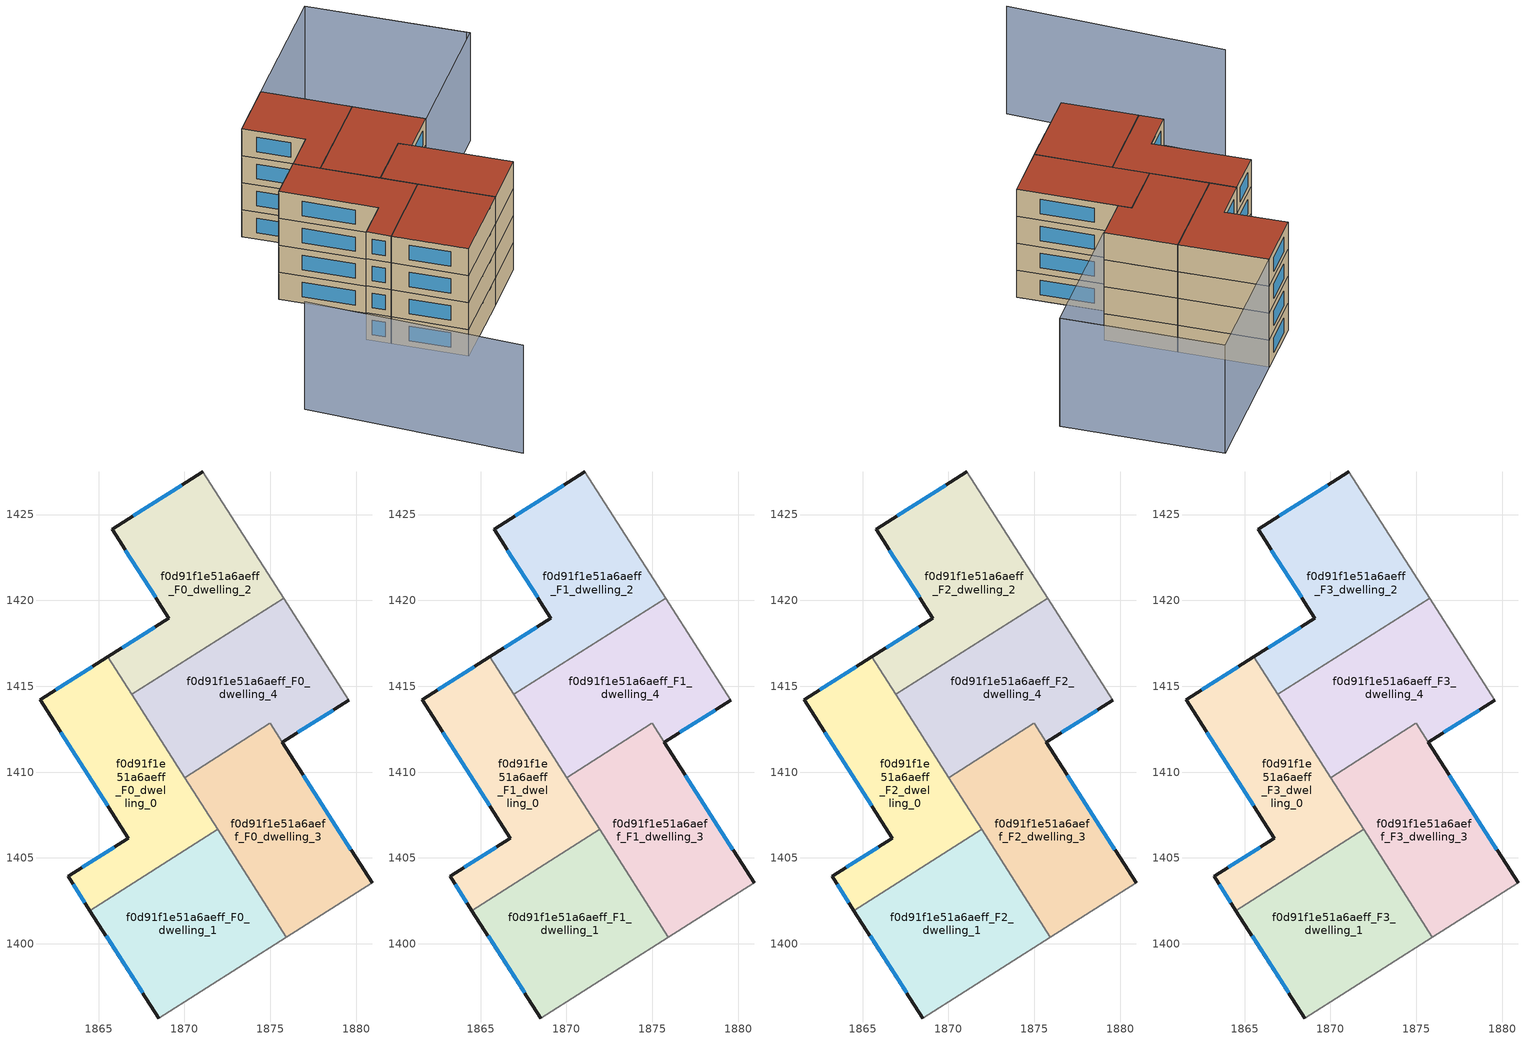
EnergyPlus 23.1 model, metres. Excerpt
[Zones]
f0d91f1e51a6aeff_F0_dwelling_0
 floor ground (EU_floor_Construction): 1865.54,1416.72 1871.94,1406.67 1864.5,1401.93 1863.22,1403.93 1866.73,1406.15 1861.59,1414.21 z0
 wall outside (EU_wall_Construction): 1865.54,1416.72 1861.59,1414.21 1866.73,1406.15 1863.22,1403.93 1864.5,1401.93 z0:3
 wall to f0d91f1e51a6aeff_F0_dwelling_1 (EU_wall_Construction): 1864.5,1401.93 1871.94,1406.67 z0:3
 wall to f0d91f1e51a6aeff_F0_dwelling_4 (EU_wall_Construction): 1870.02,1409.68 1866.94,1414.53 z0:3
 wall to f0d91f1e51a6aeff_F0_dwelling_2 (EU_wall_Construction): 1866.94,1414.53 1865.54,1416.72 z0:3
 wall to f0d91f1e51a6aeff_F0_dwelling_3 (EU_wall_Construction): 1871.94,1406.67 1870.02,1409.68 z0:3
 window (EU_Window_Construction): 1863.52,1403.46 1864.2,1402.4 / 1865.91,1405.63 1864.05,1404.45 / 1862.79,1412.32 1865.53,1408.04 / 1864.61,1416.13 1862.51,1414.8 z0.7:2.3
f0d91f1e51a6aeff_F0_dwelling_1
 floor ground (EU_floor_Construction): 1871.94,1406.67 1875.93,1400.38 1868.5,1395.67 1864.5,1401.93 z0
 wall outside (EU_wall_Construction): 1864.5,1401.93 1868.5,1395.67 z0:3
 wall adiabatic (EU_wall_Construction): 1868.5,1395.67 1875.93,1400.38 z0:3
 wall to f0d91f1e51a6aeff_F0_dwelling_3 (EU_wall_Construction): 1875.93,1400.38 1871.94,1406.67 z0:3
 window (EU_Window_Construction): 1865.44,1400.46 1867.56,1397.14 z0.7:2.3
f0d91f1e51a6aeff_F0_dwelling_2
 floor ground (EU_floor_Construction): 1871.07,1427.49 1875.77,1420.14 1866.94,1414.53 1865.54,1416.72 1869.09,1418.97 1865.79,1424.13 z0
 wall outside (EU_wall_Construction): 1871.07,1427.49 1865.79,1424.13 1869.09,1418.97 1865.54,1416.72 z0:3
 wall adiabatic (EU_wall_Construction): 1875.77,1420.14 1871.07,1427.49 z0:3
 wall to f0d91f1e51a6aeff_F0_dwelling_4 (EU_wall_Construction): 1866.94,1414.53 1875.77,1420.14 z0:3
 window (EU_Window_Construction): 1866.56,1422.92 1868.31,1420.18 / 1869.83,1426.7 1867.03,1424.92 / 1868.26,1418.44 1866.38,1417.25 z0.7:2.3
f0d91f1e51a6aeff_F0_dwelling_3
 floor ground (EU_floor_Construction): 1874.98,1412.84 1880.92,1403.55 1875.93,1400.38 1870.02,1409.68 z0
 wall outside (EU_wall_Construction): 1880.92,1403.55 1875.69,1411.73 z0:3
 wall adiabatic (EU_wall_Construction): 1875.93,1400.38 1880.92,1403.55 z0:3
 wall to f0d91f1e51a6aeff_F0_dwelling_4 (EU_wall_Construction): 1875.69,1411.73 1874.98,1412.84 1870.02,1409.68 z0:3
 window (EU_Window_Construction): 1879.69,1405.47 1876.92,1409.81 z0.7:2.3
f0d91f1e51a6aeff_F0_dwelling_4
 floor ground (EU_floor_Construction): 1875.77,1420.14 1879.57,1414.2 1875.69,1411.73 1874.98,1412.84 1870.02,1409.68 1866.94,1414.53 z0
 wall outside (EU_wall_Construction): 1875.69,1411.73 1879.57,1414.2 z0:3
 wall adiabatic (EU_wall_Construction): 1879.57,1414.2 1875.77,1420.14 z0:3
 window (EU_Window_Construction): 1876.6,1412.31 1878.66,1413.62 z0.7:2.3
f0d91f1e51a6aeff_F1_dwelling_0
 floor to f0d91f1e51a6aeff_F0_dwelling_0 (EU_floor_Construction): 1865.54,1416.72 1871.94,1406.67 1864.5,1401.93 1863.22,1403.93 1866.73,1406.15 1861.59,1414.21 z3
 wall outside (EU_wall_Construction): 1865.54,1416.72 1861.59,1414.21 1866.73,1406.15 1863.22,1403.93 1864.5,1401.93 z3:6
 wall to f0d91f1e51a6aeff_F1_dwelling_1 (EU_wall_Construction): 1864.5,1401.93 1871.94,1406.67 z3:6
 wall to f0d91f1e51a6aeff_F1_dwelling_4 (EU_wall_Construction): 1870.02,1409.68 1866.94,1414.53 z3:6
 wall to f0d91f1e51a6aeff_F1_dwelling_2 (EU_wall_Construction): 1866.94,1414.53 1865.54,1416.72 z3:6
 wall to f0d91f1e51a6aeff_F1_dwelling_3 (EU_wall_Construction): 1871.94,1406.67 1870.02,1409.68 z3:6
 window (EU_Window_Construction): 1863.52,1403.46 1864.2,1402.4 / 1865.91,1405.63 1864.05,1404.45 / 1862.79,1412.32 1865.53,1408.04 / 1864.61,1416.13 1862.51,1414.8 z3.7:5.3
f0d91f1e51a6aeff_F1_dwelling_1
 floor to f0d91f1e51a6aeff_F0_dwelling_1 (EU_floor_Construction): 1871.94,1406.67 1875.93,1400.38 1868.5,1395.67 1864.5,1401.93 z3
 wall outside (EU_wall_Construction): 1864.5,1401.93 1868.5,1395.67 z3:6
 wall adiabatic (EU_wall_Construction): 1868.5,1395.67 1875.93,1400.38 z3:6
 wall to f0d91f1e51a6aeff_F1_dwelling_3 (EU_wall_Construction): 1875.93,1400.38 1871.94,1406.67 z3:6
 window (EU_Window_Construction): 1865.44,1400.46 1867.56,1397.14 z3.7:5.3
f0d91f1e51a6aeff_F1_dwelling_2
 floor to f0d91f1e51a6aeff_F0_dwelling_2 (EU_floor_Construction): 1871.07,1427.49 1875.77,1420.14 1866.94,1414.53 1865.54,1416.72 1869.09,1418.97 1865.79,1424.13 z3
 wall outside (EU_wall_Construction): 1871.07,1427.49 1865.79,1424.13 1869.09,1418.97 1865.54,1416.72 z3:6
 wall adiabatic (EU_wall_Construction): 1875.77,1420.14 1871.07,1427.49 z3:6
 wall to f0d91f1e51a6aeff_F1_dwelling_4 (EU_wall_Construction): 1866.94,1414.53 1875.77,1420.14 z3:6
 window (EU_Window_Construction): 1866.56,1422.92 1868.31,1420.18 / 1869.83,1426.7 1867.03,1424.92 / 1868.26,1418.44 1866.38,1417.25 z3.7:5.3
f0d91f1e51a6aeff_F1_dwelling_3
 floor to f0d91f1e51a6aeff_F0_dwelling_3 (EU_floor_Construction): 1874.98,1412.84 1880.92,1403.55 1875.93,1400.38 1870.02,1409.68 z3
 wall outside (EU_wall_Construction): 1880.92,1403.55 1875.69,1411.73 z3:6
 wall adiabatic (EU_wall_Construction): 1875.93,1400.38 1880.92,1403.55 z3:6
 wall to f0d91f1e51a6aeff_F1_dwelling_4 (EU_wall_Construction): 1875.69,1411.73 1874.98,1412.84 1870.02,1409.68 z3:6
 window (EU_Window_Construction): 1879.69,1405.47 1876.92,1409.81 z3.7:5.3
f0d91f1e51a6aeff_F1_dwelling_4
 floor to f0d91f1e51a6aeff_F0_dwelling_4 (EU_floor_Construction): 1875.77,1420.14 1879.57,1414.2 1875.69,1411.73 1874.98,1412.84 1870.02,1409.68 1866.94,1414.53 z3
 wall outside (EU_wall_Construction): 1875.69,1411.73 1879.57,1414.2 z3:6
 wall adiabatic (EU_wall_Construction): 1879.57,1414.2 1875.77,1420.14 z3:6
 window (EU_Window_Construction): 1876.6,1412.31 1878.66,1413.62 z3.7:5.3
f0d91f1e51a6aeff_F2_dwelling_0
 floor to f0d91f1e51a6aeff_F1_dwelling_0 (EU_floor_Construction): 1865.54,1416.72 1871.94,1406.67 1864.5,1401.93 1863.22,1403.93 1866.73,1406.15 1861.59,1414.21 z6
 wall outside (EU_wall_Construction): 1865.54,1416.72 1861.59,1414.21 1866.73,1406.15 1863.22,1403.93 1864.5,1401.93 z6:9
 wall to f0d91f1e51a6aeff_F2_dwelling_1 (EU_wall_Construction): 1864.5,1401.93 1871.94,1406.67 z6:9
 wall to f0d91f1e51a6aeff_F2_dwelling_4 (EU_wall_Construction): 1870.02,1409.68 1866.94,1414.53 z6:9
 wall to f0d91f1e51a6aeff_F2_dwelling_2 (EU_wall_Construction): 1866.94,1414.53 1865.54,1416.72 z6:9
 wall to f0d91f1e51a6aeff_F2_dwelling_3 (EU_wall_Construction): 1871.94,1406.67 1870.02,1409.68 z6:9
 window (EU_Window_Construction): 1863.52,1403.46 1864.2,1402.4 / 1865.91,1405.63 1864.05,1404.45 / 1862.79,1412.32 1865.53,1408.04 / 1864.61,1416.13 1862.51,1414.8 z6.7:8.3
f0d91f1e51a6aeff_F2_dwelling_1
 floor to f0d91f1e51a6aeff_F1_dwelling_1 (EU_floor_Construction): 1871.94,1406.67 1875.93,1400.38 1868.5,1395.67 1864.5,1401.93 z6
 wall outside (EU_wall_Construction): 1864.5,1401.93 1868.5,1395.67 z6:9
 wall adiabatic (EU_wall_Construction): 1868.5,1395.67 1875.93,1400.38 z6:9
 wall to f0d91f1e51a6aeff_F2_dwelling_3 (EU_wall_Construction): 1875.93,1400.38 1871.94,1406.67 z6:9
 window (EU_Window_Construction): 1865.44,1400.46 1867.56,1397.14 z6.7:8.3
f0d91f1e51a6aeff_F2_dwelling_2
 floor to f0d91f1e51a6aeff_F1_dwelling_2 (EU_floor_Construction): 1871.07,1427.49 1875.77,1420.14 1866.94,1414.53 1865.54,1416.72 1869.09,1418.97 1865.79,1424.13 z6
 wall outside (EU_wall_Construction): 1871.07,1427.49 1865.79,1424.13 1869.09,1418.97 1865.54,1416.72 z6:9
 wall adiabatic (EU_wall_Construction): 1875.77,1420.14 1871.07,1427.49 z6:9
 wall to f0d91f1e51a6aeff_F2_dwelling_4 (EU_wall_Construction): 1866.94,1414.53 1875.77,1420.14 z6:9
 window (EU_Window_Construction): 1866.56,1422.92 1868.31,1420.18 / 1869.83,1426.7 1867.03,1424.92 / 1868.26,1418.44 1866.38,1417.25 z6.7:8.3
f0d91f1e51a6aeff_F2_dwelling_3
 floor to f0d91f1e51a6aeff_F1_dwelling_3 (EU_floor_Construction): 1874.98,1412.84 1880.92,1403.55 1875.93,1400.38 1870.02,1409.68 z6
 wall outside (EU_wall_Construction): 1880.92,1403.55 1875.69,1411.73 z6:9
 wall adiabatic (EU_wall_Construction): 1875.93,1400.38 1880.92,1403.55 z6:9
 wall to f0d91f1e51a6aeff_F2_dwelling_4 (EU_wall_Construction): 1875.69,1411.73 1874.98,1412.84 1870.02,1409.68 z6:9
 window (EU_Window_Construction): 1879.69,1405.47 1876.92,1409.81 z6.7:8.3
f0d91f1e51a6aeff_F2_dwelling_4
 floor to f0d91f1e51a6aeff_F1_dwelling_4 (EU_floor_Construction): 1875.77,1420.14 1879.57,1414.2 1875.69,1411.73 1874.98,1412.84 1870.02,1409.68 1866.94,1414.53 z6
 wall outside (EU_wall_Construction): 1875.69,1411.73 1879.57,1414.2 z6:9
 wall adiabatic (EU_wall_Construction): 1879.57,1414.2 1875.77,1420.14 z6:9
 window (EU_Window_Construction): 1876.6,1412.31 1878.66,1413.62 z6.7:8.3
f0d91f1e51a6aeff_F3_dwelling_0
 floor to f0d91f1e51a6aeff_F2_dwelling_0 (EU_floor_Construction): 1865.54,1416.72 1871.94,1406.67 1864.5,1401.93 1863.22,1403.93 1866.73,1406.15 1861.59,1414.21 z9
 wall outside (EU_wall_Construction): 1865.54,1416.72 1861.59,1414.21 1866.73,1406.15 1863.22,1403.93 1864.5,1401.93 z9:12
 wall to f0d91f1e51a6aeff_F3_dwelling_1 (EU_wall_Construction): 1864.5,1401.93 1871.94,1406.67 z9:12
 wall to f0d91f1e51a6aeff_F3_dwelling_4 (EU_wall_Construction): 1870.02,1409.68 1866.94,1414.53 z9:12
 wall to f0d91f1e51a6aeff_F3_dwelling_2 (EU_wall_Construction): 1866.94,1414.53 1865.54,1416.72 z9:12
 wall to f0d91f1e51a6aeff_F3_dwelling_3 (EU_wall_Construction): 1871.94,1406.67 1870.02,1409.68 z9:12
 window (EU_Window_Construction): 1863.52,1403.46 1864.2,1402.4 / 1865.91,1405.63 1864.05,1404.45 / 1862.79,1412.32 1865.53,1408.04 / 1864.61,1416.13 1862.51,1414.8 z9.7:11.3
 roof outside (EU_roof_Construction): 1871.94,1406.67 1865.54,1416.72 1861.59,1414.21 1866.73,1406.15 1863.22,1403.93 1864.5,1401.93 z12
f0d91f1e51a6aeff_F3_dwelling_1
 floor to f0d91f1e51a6aeff_F2_dwelling_1 (EU_floor_Construction): 1871.94,1406.67 1875.93,1400.38 1868.5,1395.67 1864.5,1401.93 z9
 wall outside (EU_wall_Construction): 1864.5,1401.93 1868.5,1395.67 z9:12
 wall adiabatic (EU_wall_Construction): 1868.5,1395.67 1875.93,1400.38 z9:12
 wall to f0d91f1e51a6aeff_F3_dwelling_3 (EU_wall_Construction): 1875.93,1400.38 1871.94,1406.67 z9:12
 window (EU_Window_Construction): 1865.44,1400.46 1867.56,1397.14 z9.7:11.3
 roof outside (EU_roof_Construction): 1875.93,1400.38 1871.94,1406.67 1864.5,1401.93 1868.5,1395.67 z12
f0d91f1e51a6aeff_F3_dwelling_2
 floor to f0d91f1e51a6aeff_F2_dwelling_2 (EU_floor_Construction): 1871.07,1427.49 1875.77,1420.14 1866.94,1414.53 1865.54,1416.72 1869.09,1418.97 1865.79,1424.13 z9
 wall outside (EU_wall_Construction): 1871.07,1427.49 1865.79,1424.13 1869.09,1418.97 1865.54,1416.72 z9:12
 wall adiabatic (EU_wall_Construction): 1875.77,1420.14 1871.07,1427.49 z9:12
 wall to f0d91f1e51a6aeff_F3_dwelling_4 (EU_wall_Construction): 1866.94,1414.53 1875.77,1420.14 z9:12
 window (EU_Window_Construction): 1866.56,1422.92 1868.31,1420.18 / 1869.83,1426.7 1867.03,1424.92 / 1868.26,1418.44 1866.38,1417.25 z9.7:11.3
 roof outside (EU_roof_Construction): 1875.77,1420.14 1871.07,1427.49 1865.79,1424.13 1869.09,1418.97 1865.54,1416.72 1866.94,1414.53 z12
f0d91f1e51a6aeff_F3_dwelling_3
 floor to f0d91f1e51a6aeff_F2_dwelling_3 (EU_floor_Construction): 1874.98,1412.84 1880.92,1403.55 1875.93,1400.38 1870.02,1409.68 z9
 wall outside (EU_wall_Construction): 1880.92,1403.55 1875.69,1411.73 z9:12
 wall adiabatic (EU_wall_Construction): 1875.93,1400.38 1880.92,1403.55 z9:12
 wall to f0d91f1e51a6aeff_F3_dwelling_4 (EU_wall_Construction): 1875.69,1411.73 1874.98,1412.84 1870.02,1409.68 z9:12
 window (EU_Window_Construction): 1879.69,1405.47 1876.92,1409.81 z9.7:11.3
 roof outside (EU_roof_Construction): 1880.92,1403.55 1874.98,1412.84 1870.02,1409.68 1875.93,1400.38 z12
f0d91f1e51a6aeff_F3_dwelling_4
 floor to f0d91f1e51a6aeff_F2_dwelling_4 (EU_floor_Construction): 1875.77,1420.14 1879.57,1414.2 1875.69,1411.73 1874.98,1412.84 1870.02,1409.68 1866.94,1414.53 z9
 wall outside (EU_wall_Construction): 1875.69,1411.73 1879.57,1414.2 z9:12
 wall adiabatic (EU_wall_Construction): 1879.57,1414.2 1875.77,1420.14 z9:12
 window (EU_Window_Construction): 1876.6,1412.31 1878.66,1413.62 z9.7:11.3
 roof outside (EU_roof_Construction): 1875.69,1411.73 1879.57,1414.2 1875.77,1420.14 1866.94,1414.53 1870.02,1409.68 1874.98,1412.84 z12
shading: 1851.48,1399.15 1861.84,1380.55 / 1891.62,1422.29 1883.35,1435.3 / 1879.59,1414.16 1871.07,1427.49 / 1871.07,1427.49 1883.34,1435.33 / 1883.34,1435.33 1891.85,1422 / 1891.85,1422 1879.59,1414.16 z0:12
[Building]
EU S2 Campaign: North Axis=0; Terrain=City; Solar Distribution=FullExterior
[Site:Location]
Budapest.Ferenc.Liszt.Intl.AP: Latitude=47.437; Longitude=19.256; Time Zone=1; Elevation=185
[SizingPeriod:WeatherFileDays]
AnnualSizingPeriod: Begin Month=1; Begin Day of Month=1; End Month=12; End Day of Month=31; Day of Week for Start Day=Monday; Use Weather File Daylight Saving Period=No; Use Weather File Rain and Snow Indicators=No
[MATERIAL]
EU_InternalMass_Material: Roughness=MediumRough; Thickness=0.1; Conductivity=1; Density=1800; Specific Heat=900; Thermal Absorptance=0.9; Solar Absorptance=0.7; Visible Absorptance=0.7
[MATERIAL:NOMASS] Roughness=MediumRough; Thermal Absorptance=0.9; Solar Absorptance=0.7; Visible Absorptance=0.7
Name | Thermal Resistance
EU_wall_NoMass | 0.832559
EU_roof_NoMass | 1.39638
EU_floor_NoMass | 0.872794
[WINDOWMATERIAL:SIMPLEGLAZINGSYSTEM]
EU_Window_SimpleGlazing: UFactor=2.79869; Solar Heat Gain Coefficient=0.75; Visible Transmittance=0.75
[CONSTRUCTION]
EU_wall_Construction: EU_wall_NoMass
EU_roof_Construction: EU_roof_NoMass
EU_floor_Construction: EU_floor_NoMass
EU_Window_Construction: EU_Window_SimpleGlazing
EU_InternalMass_Construction: EU_InternalMass_Material
[ZONE] Type=1; Multiplier=1; Ceiling Height=autocalculate; Floor Area=autocalculate; Part of Total Floor Area=Yes
Name | Volume
f0d91f1e51a6aeff_F0_dwelling_0; f0d91f1e51a6aeff_F1_dwelling_0; f0d91f1e51a6aeff_F2_dwelling_0; f0d91f1e51a6aeff_F3_dwelling_0 | 196.645
f0d91f1e51a6aeff_F0_dwelling_1; f0d91f1e51a6aeff_F1_dwelling_1; f0d91f1e51a6aeff_F2_dwelling_1; f0d91f1e51a6aeff_F3_dwelling_1 | 196.647
f0d91f1e51a6aeff_F0_dwelling_2; f0d91f1e51a6aeff_F1_dwelling_2; f0d91f1e51a6aeff_F2_dwelling_2; f0d91f1e51a6aeff_F3_dwelling_2 | 196.642
f0d91f1e51a6aeff_F0_dwelling_3; f0d91f1e51a6aeff_F1_dwelling_3; f0d91f1e51a6aeff_F2_dwelling_3; f0d91f1e51a6aeff_F3_dwelling_3 | 194.907
f0d91f1e51a6aeff_F0_dwelling_4; f0d91f1e51a6aeff_F1_dwelling_4; f0d91f1e51a6aeff_F2_dwelling_4; f0d91f1e51a6aeff_F3_dwelling_4 | 198.293
[INTERNALMASS] Construction=EU_InternalMass_Construction
Name | Zone or ZoneList | Surface Area
f0d91f1e51a6aeff_F0_dwelling_0_EU_InternalMass | f0d91f1e51a6aeff_F0_dwelling_0 | 65.5477
f0d91f1e51a6aeff_F0_dwelling_1_EU_InternalMass | f0d91f1e51a6aeff_F0_dwelling_1 | 65.5484
f0d91f1e51a6aeff_F0_dwelling_2_EU_InternalMass | f0d91f1e51a6aeff_F0_dwelling_2 | 65.5478
f0d91f1e51a6aeff_F0_dwelling_3_EU_InternalMass | f0d91f1e51a6aeff_F0_dwelling_3 | 64.9991
f0d91f1e51a6aeff_F0_dwelling_4_EU_InternalMass | f0d91f1e51a6aeff_F0_dwelling_4 | 66.0969
f0d91f1e51a6aeff_F1_dwelling_0_EU_InternalMass | f0d91f1e51a6aeff_F1_dwelling_0 | 65.5477
f0d91f1e51a6aeff_F1_dwelling_1_EU_InternalMass | f0d91f1e51a6aeff_F1_dwelling_1 | 65.5484
f0d91f1e51a6aeff_F1_dwelling_2_EU_InternalMass | f0d91f1e51a6aeff_F1_dwelling_2 | 65.5478
f0d91f1e51a6aeff_F1_dwelling_3_EU_InternalMass | f0d91f1e51a6aeff_F1_dwelling_3 | 64.9991
f0d91f1e51a6aeff_F1_dwelling_4_EU_InternalMass | f0d91f1e51a6aeff_F1_dwelling_4 | 66.0969
f0d91f1e51a6aeff_F2_dwelling_0_EU_InternalMass | f0d91f1e51a6aeff_F2_dwelling_0 | 65.5477
f0d91f1e51a6aeff_F2_dwelling_1_EU_InternalMass | f0d91f1e51a6aeff_F2_dwelling_1 | 65.5484
f0d91f1e51a6aeff_F2_dwelling_2_EU_InternalMass | f0d91f1e51a6aeff_F2_dwelling_2 | 65.5478
f0d91f1e51a6aeff_F2_dwelling_3_EU_InternalMass | f0d91f1e51a6aeff_F2_dwelling_3 | 64.9991
f0d91f1e51a6aeff_F2_dwelling_4_EU_InternalMass | f0d91f1e51a6aeff_F2_dwelling_4 | 66.0969
f0d91f1e51a6aeff_F3_dwelling_0_EU_InternalMass | f0d91f1e51a6aeff_F3_dwelling_0 | 65.5477
f0d91f1e51a6aeff_F3_dwelling_1_EU_InternalMass | f0d91f1e51a6aeff_F3_dwelling_1 | 65.5484
f0d91f1e51a6aeff_F3_dwelling_2_EU_InternalMass | f0d91f1e51a6aeff_F3_dwelling_2 | 65.5478
f0d91f1e51a6aeff_F3_dwelling_3_EU_InternalMass | f0d91f1e51a6aeff_F3_dwelling_3 | 64.9991
f0d91f1e51a6aeff_F3_dwelling_4_EU_InternalMass | f0d91f1e51a6aeff_F3_dwelling_4 | 66.0969
[OTHEREQUIPMENT] Fuel Type=Electricity; Design Level Calculation Method=Watts/Area; Power per Zone Floor Area=1; Fraction Latent=0; Fraction Radiant=0; Fraction Lost=0; Carbon Dioxide Generation Rate=0; EndUse Subcategory=EU_Step8_InternalGains
Name | Zone or ZoneList or Space or SpaceList | Schedule
EU_Step8_InternalGain_f0d91f1e51a6aeff_F0_dwelling_0_f000 | f0d91f1e51a6aeff_F0_dwelling_0 | EU_Step8_GainSchedule_f0d91f1e51a6aeff_F0_dwelling_0_f000
EU_Step8_InternalGain_f0d91f1e51a6aeff_F0_dwelling_1_f000 | f0d91f1e51a6aeff_F0_dwelling_1 | EU_Step8_GainSchedule_f0d91f1e51a6aeff_F0_dwelling_1_f000
EU_Step8_InternalGain_f0d91f1e51a6aeff_F0_dwelling_2_f000 | f0d91f1e51a6aeff_F0_dwelling_2 | EU_Step8_GainSchedule_f0d91f1e51a6aeff_F0_dwelling_2_f000
EU_Step8_InternalGain_f0d91f1e51a6aeff_F0_dwelling_3_f000 | f0d91f1e51a6aeff_F0_dwelling_3 | EU_Step8_GainSchedule_f0d91f1e51a6aeff_F0_dwelling_3_f000
EU_Step8_InternalGain_f0d91f1e51a6aeff_F0_dwelling_4_f000 | f0d91f1e51a6aeff_F0_dwelling_4 | EU_Step8_GainSchedule_f0d91f1e51a6aeff_F0_dwelling_4_f000
EU_Step8_InternalGain_f0d91f1e51a6aeff_F1_dwelling_0_f000 | f0d91f1e51a6aeff_F1_dwelling_0 | EU_Step8_GainSchedule_f0d91f1e51a6aeff_F1_dwelling_0_f000
EU_Step8_InternalGain_f0d91f1e51a6aeff_F1_dwelling_1_f000 | f0d91f1e51a6aeff_F1_dwelling_1 | EU_Step8_GainSchedule_f0d91f1e51a6aeff_F1_dwelling_1_f000
EU_Step8_InternalGain_f0d91f1e51a6aeff_F1_dwelling_2_f000 | f0d91f1e51a6aeff_F1_dwelling_2 | EU_Step8_GainSchedule_f0d91f1e51a6aeff_F1_dwelling_2_f000
EU_Step8_InternalGain_f0d91f1e51a6aeff_F1_dwelling_3_f000 | f0d91f1e51a6aeff_F1_dwelling_3 | EU_Step8_GainSchedule_f0d91f1e51a6aeff_F1_dwelling_3_f000
EU_Step8_InternalGain_f0d91f1e51a6aeff_F1_dwelling_4_f000 | f0d91f1e51a6aeff_F1_dwelling_4 | EU_Step8_GainSchedule_f0d91f1e51a6aeff_F1_dwelling_4_f000
EU_Step8_InternalGain_f0d91f1e51a6aeff_F2_dwelling_0_f000 | f0d91f1e51a6aeff_F2_dwelling_0 | EU_Step8_GainSchedule_f0d91f1e51a6aeff_F2_dwelling_0_f000
EU_Step8_InternalGain_f0d91f1e51a6aeff_F2_dwelling_1_f000 | f0d91f1e51a6aeff_F2_dwelling_1 | EU_Step8_GainSchedule_f0d91f1e51a6aeff_F2_dwelling_1_f000
EU_Step8_InternalGain_f0d91f1e51a6aeff_F2_dwelling_2_f000 | f0d91f1e51a6aeff_F2_dwelling_2 | EU_Step8_GainSchedule_f0d91f1e51a6aeff_F2_dwelling_2_f000
EU_Step8_InternalGain_f0d91f1e51a6aeff_F2_dwelling_3_f000 | f0d91f1e51a6aeff_F2_dwelling_3 | EU_Step8_GainSchedule_f0d91f1e51a6aeff_F2_dwelling_3_f000
EU_Step8_InternalGain_f0d91f1e51a6aeff_F2_dwelling_4_f000 | f0d91f1e51a6aeff_F2_dwelling_4 | EU_Step8_GainSchedule_f0d91f1e51a6aeff_F2_dwelling_4_f000
EU_Step8_InternalGain_f0d91f1e51a6aeff_F3_dwelling_0_f000 | f0d91f1e51a6aeff_F3_dwelling_0 | EU_Step8_GainSchedule_f0d91f1e51a6aeff_F3_dwelling_0_f000
EU_Step8_InternalGain_f0d91f1e51a6aeff_F3_dwelling_1_f000 | f0d91f1e51a6aeff_F3_dwelling_1 | EU_Step8_GainSchedule_f0d91f1e51a6aeff_F3_dwelling_1_f000
EU_Step8_InternalGain_f0d91f1e51a6aeff_F3_dwelling_2_f000 | f0d91f1e51a6aeff_F3_dwelling_2 | EU_Step8_GainSchedule_f0d91f1e51a6aeff_F3_dwelling_2_f000
EU_Step8_InternalGain_f0d91f1e51a6aeff_F3_dwelling_3_f000 | f0d91f1e51a6aeff_F3_dwelling_3 | EU_Step8_GainSchedule_f0d91f1e51a6aeff_F3_dwelling_3_f000
EU_Step8_InternalGain_f0d91f1e51a6aeff_F3_dwelling_4_f000 | f0d91f1e51a6aeff_F3_dwelling_4 | EU_Step8_GainSchedule_f0d91f1e51a6aeff_F3_dwelling_4_f000
[ZONEVENTILATION:DESIGNFLOWRATE] Schedule=EU_AlwaysOn; Design Flow Rate Calculation Method=AirChanges/Hour; Air Changes per Hour=0.475469; Ventilation Type=Natural; Fan Pressure Rise=0; Fan Total Efficiency=1; Constant Term Coefficient=1; Temperature Term Coefficient=0; Velocity Term Coefficient=0; Velocity Squared Term Coefficient=0; Minimum Indoor Temperature=-100; Maximum Indoor Temperature=100; Delta Temperature=-100; Minimum Outdoor Temperature=-100; Maximum Outdoor Temperature=100; Maximum Wind Speed=40
Name | Zone or ZoneList or Space or SpaceList
EU_ConstantAir_f0d91f1e51a6aeff_F0_dwelling_0 | f0d91f1e51a6aeff_F0_dwelling_0
EU_ConstantAir_f0d91f1e51a6aeff_F0_dwelling_1 | f0d91f1e51a6aeff_F0_dwelling_1
EU_ConstantAir_f0d91f1e51a6aeff_F0_dwelling_2 | f0d91f1e51a6aeff_F0_dwelling_2
EU_ConstantAir_f0d91f1e51a6aeff_F0_dwelling_3 | f0d91f1e51a6aeff_F0_dwelling_3
EU_ConstantAir_f0d91f1e51a6aeff_F0_dwelling_4 | f0d91f1e51a6aeff_F0_dwelling_4
EU_ConstantAir_f0d91f1e51a6aeff_F1_dwelling_0 | f0d91f1e51a6aeff_F1_dwelling_0
EU_ConstantAir_f0d91f1e51a6aeff_F1_dwelling_1 | f0d91f1e51a6aeff_F1_dwelling_1
EU_ConstantAir_f0d91f1e51a6aeff_F1_dwelling_2 | f0d91f1e51a6aeff_F1_dwelling_2
EU_ConstantAir_f0d91f1e51a6aeff_F1_dwelling_3 | f0d91f1e51a6aeff_F1_dwelling_3
EU_ConstantAir_f0d91f1e51a6aeff_F1_dwelling_4 | f0d91f1e51a6aeff_F1_dwelling_4
EU_ConstantAir_f0d91f1e51a6aeff_F2_dwelling_0 | f0d91f1e51a6aeff_F2_dwelling_0
EU_ConstantAir_f0d91f1e51a6aeff_F2_dwelling_1 | f0d91f1e51a6aeff_F2_dwelling_1
EU_ConstantAir_f0d91f1e51a6aeff_F2_dwelling_2 | f0d91f1e51a6aeff_F2_dwelling_2
EU_ConstantAir_f0d91f1e51a6aeff_F2_dwelling_3 | f0d91f1e51a6aeff_F2_dwelling_3
EU_ConstantAir_f0d91f1e51a6aeff_F2_dwelling_4 | f0d91f1e51a6aeff_F2_dwelling_4
EU_ConstantAir_f0d91f1e51a6aeff_F3_dwelling_0 | f0d91f1e51a6aeff_F3_dwelling_0
EU_ConstantAir_f0d91f1e51a6aeff_F3_dwelling_1 | f0d91f1e51a6aeff_F3_dwelling_1
EU_ConstantAir_f0d91f1e51a6aeff_F3_dwelling_2 | f0d91f1e51a6aeff_F3_dwelling_2
EU_ConstantAir_f0d91f1e51a6aeff_F3_dwelling_3 | f0d91f1e51a6aeff_F3_dwelling_3
EU_ConstantAir_f0d91f1e51a6aeff_F3_dwelling_4 | f0d91f1e51a6aeff_F3_dwelling_4
[HVACTEMPLATE:THERMOSTAT] Constant Heating Setpoint=20; Constant Cooling Setpoint=50
EU_HeatOnly_f0d91f1e51a6aeff_F0_dwelling_0; EU_HeatOnly_f0d91f1e51a6aeff_F0_dwelling_1; EU_HeatOnly_f0d91f1e51a6aeff_F0_dwelling_2; EU_HeatOnly_f0d91f1e51a6aeff_F0_dwelling_3; EU_HeatOnly_f0d91f1e51a6aeff_F0_dwelling_4; EU_HeatOnly_f0d91f1e51a6aeff_F1_dwelling_0; EU_HeatOnly_f0d91f1e51a6aeff_F1_dwelling_1; EU_HeatOnly_f0d91f1e51a6aeff_F1_dwelling_2; EU_HeatOnly_f0d91f1e51a6aeff_F1_dwelling_3; EU_HeatOnly_f0d91f1e51a6aeff_F1_dwelling_4; EU_HeatOnly_f0d91f1e51a6aeff_F2_dwelling_0; EU_HeatOnly_f0d91f1e51a6aeff_F2_dwelling_1; EU_HeatOnly_f0d91f1e51a6aeff_F2_dwelling_2; EU_HeatOnly_f0d91f1e51a6aeff_F2_dwelling_3; EU_HeatOnly_f0d91f1e51a6aeff_F2_dwelling_4; EU_HeatOnly_f0d91f1e51a6aeff_F3_dwelling_0; EU_HeatOnly_f0d91f1e51a6aeff_F3_dwelling_1; EU_HeatOnly_f0d91f1e51a6aeff_F3_dwelling_2; EU_HeatOnly_f0d91f1e51a6aeff_F3_dwelling_3; EU_HeatOnly_f0d91f1e51a6aeff_F3_dwelling_4
[HVACTEMPLATE:ZONE:IDEALLOADSAIRSYSTEM] System Availability Schedule=EU_AlwaysOn; Maximum Heating Supply Air Temperature=50; Minimum Cooling Supply Air Temperature=13; Maximum Heating Supply Air Humidity Ratio=0.0156; Minimum Cooling Supply Air Humidity Ratio=0.0077; Heating Limit=NoLimit; Cooling Limit=NoLimit; Heating Availability Schedule=EU_AlwaysOn; Cooling Availability Schedule=EU_CoolingOff; Dehumidification Control Type=ConstantSensibleHeatRatio; Cooling Sensible Heat Ratio=0.7; Dehumidification Setpoint=60; Humidification Control Type=None; Humidification Setpoint=30; Outdoor Air Method=None; Outdoor Air Flow Rate per Person=0.00944; Outdoor Air Flow Rate per Zone Floor Area=0; Outdoor Air Flow Rate per Zone=0; Demand Controlled Ventilation Type=None; Outdoor Air Economizer Type=NoEconomizer; Heat Recovery Type=None; Sensible Heat Recovery Effectiveness=0.7; Latent Heat Recovery Effectiveness=0.65
Name | Template Thermostat
f0d91f1e51a6aeff_F0_dwelling_0 | EU_HeatOnly_f0d91f1e51a6aeff_F0_dwelling_0
f0d91f1e51a6aeff_F0_dwelling_1 | EU_HeatOnly_f0d91f1e51a6aeff_F0_dwelling_1
f0d91f1e51a6aeff_F0_dwelling_2 | EU_HeatOnly_f0d91f1e51a6aeff_F0_dwelling_2
f0d91f1e51a6aeff_F0_dwelling_3 | EU_HeatOnly_f0d91f1e51a6aeff_F0_dwelling_3
f0d91f1e51a6aeff_F0_dwelling_4 | EU_HeatOnly_f0d91f1e51a6aeff_F0_dwelling_4
f0d91f1e51a6aeff_F1_dwelling_0 | EU_HeatOnly_f0d91f1e51a6aeff_F1_dwelling_0
f0d91f1e51a6aeff_F1_dwelling_1 | EU_HeatOnly_f0d91f1e51a6aeff_F1_dwelling_1
f0d91f1e51a6aeff_F1_dwelling_2 | EU_HeatOnly_f0d91f1e51a6aeff_F1_dwelling_2
f0d91f1e51a6aeff_F1_dwelling_3 | EU_HeatOnly_f0d91f1e51a6aeff_F1_dwelling_3
f0d91f1e51a6aeff_F1_dwelling_4 | EU_HeatOnly_f0d91f1e51a6aeff_F1_dwelling_4
f0d91f1e51a6aeff_F2_dwelling_0 | EU_HeatOnly_f0d91f1e51a6aeff_F2_dwelling_0
f0d91f1e51a6aeff_F2_dwelling_1 | EU_HeatOnly_f0d91f1e51a6aeff_F2_dwelling_1
f0d91f1e51a6aeff_F2_dwelling_2 | EU_HeatOnly_f0d91f1e51a6aeff_F2_dwelling_2
f0d91f1e51a6aeff_F2_dwelling_3 | EU_HeatOnly_f0d91f1e51a6aeff_F2_dwelling_3
f0d91f1e51a6aeff_F2_dwelling_4 | EU_HeatOnly_f0d91f1e51a6aeff_F2_dwelling_4
f0d91f1e51a6aeff_F3_dwelling_0 | EU_HeatOnly_f0d91f1e51a6aeff_F3_dwelling_0
f0d91f1e51a6aeff_F3_dwelling_1 | EU_HeatOnly_f0d91f1e51a6aeff_F3_dwelling_1
f0d91f1e51a6aeff_F3_dwelling_2 | EU_HeatOnly_f0d91f1e51a6aeff_F3_dwelling_2
f0d91f1e51a6aeff_F3_dwelling_3 | EU_HeatOnly_f0d91f1e51a6aeff_F3_dwelling_3
f0d91f1e51a6aeff_F3_dwelling_4 | EU_HeatOnly_f0d91f1e51a6aeff_F3_dwelling_4
[SIZING:ZONE] Zone Cooling Design Supply Air Temperature Input Method=SupplyAirTemperature; Zone Cooling Design Supply Air Temperature=13; Zone Heating Design Supply Air Temperature Input Method=SupplyAirTemperature; Zone Heating Design Supply Air Temperature=50; Zone Cooling Design Supply Air Humidity Ratio=0.008; Zone Heating Design Supply Air Humidity Ratio=0.008; Cooling Design Air Flow Method=DesignDay; Cooling Design Air Flow Rate=0; Cooling Minimum Air Flow per Zone Floor Area=0.000762; Cooling Minimum Air Flow=0; Cooling Minimum Air Flow Fraction=0.2; Heating Design Air Flow Method=DesignDay; Heating Design Air Flow Rate=0; Heating Maximum Air Flow per Zone Floor Area=0.002032; Heating Maximum Air Flow=0.141576; Heating Maximum Air Flow Fraction=0.3; Account for Dedicated Outdoor Air System=No; Dedicated Outdoor Air System Control Strategy=NeutralSupplyAir; Dedicated Outdoor Air Low Setpoint Temperature for Design=autosize; Dedicated Outdoor Air High Setpoint Temperature for Design=autosize; Zone Load Sizing Method=Sensible Load Only No Latent Load; Zone Latent Cooling Design Supply Air Humidity Ratio Input Method=HumidityRatioDifference; Zone Cooling Design Supply Air Humidity Ratio Difference=0.005; Zone Latent Heating Design Supply Air Humidity Ratio Input Method=HumidityRatioDifference; Zone Humidification Design Supply Air Humidity Ratio Difference=0.005
f0d91f1e51a6aeff_F0_dwelling_0; f0d91f1e51a6aeff_F0_dwelling_1; f0d91f1e51a6aeff_F0_dwelling_2; f0d91f1e51a6aeff_F0_dwelling_3; f0d91f1e51a6aeff_F0_dwelling_4; f0d91f1e51a6aeff_F1_dwelling_0; f0d91f1e51a6aeff_F1_dwelling_1; f0d91f1e51a6aeff_F1_dwelling_2; f0d91f1e51a6aeff_F1_dwelling_3; f0d91f1e51a6aeff_F1_dwelling_4; f0d91f1e51a6aeff_F2_dwelling_0; f0d91f1e51a6aeff_F2_dwelling_1; f0d91f1e51a6aeff_F2_dwelling_2; f0d91f1e51a6aeff_F2_dwelling_3; f0d91f1e51a6aeff_F2_dwelling_4; f0d91f1e51a6aeff_F3_dwelling_0; f0d91f1e51a6aeff_F3_dwelling_1; f0d91f1e51a6aeff_F3_dwelling_2; f0d91f1e51a6aeff_F3_dwelling_3; f0d91f1e51a6aeff_F3_dwelling_4
[SCHEDULE:CONSTANT]
Name | Hourly Value
EU_AlwaysOn | 1
EU_CoolingOff | 0
[SCHEDULE:FILE] Column Number=1; Rows to Skip at Top=0; Number of Hours of Data=8760; Column Separator=Comma; Interpolate to Timestep=No; Minutes per Item=60; Adjust Schedule for Daylight Savings=Yes
Name | File
EU_Step8_GainSchedule_f0d91f1e51a6aeff_F0_dwelling_0_f000 | ../../schedules/f0d91f1e51a6aeff/f0d91f1e51a6aeff_F0_dwelling_0_f000_gain.csv
EU_Step8_GainSchedule_f0d91f1e51a6aeff_F0_dwelling_1_f000 | ../../schedules/f0d91f1e51a6aeff/f0d91f1e51a6aeff_F0_dwelling_1_f000_gain.csv
EU_Step8_GainSchedule_f0d91f1e51a6aeff_F0_dwelling_2_f000 | ../../schedules/f0d91f1e51a6aeff/f0d91f1e51a6aeff_F0_dwelling_2_f000_gain.csv
EU_Step8_GainSchedule_f0d91f1e51a6aeff_F0_dwelling_3_f000 | ../../schedules/f0d91f1e51a6aeff/f0d91f1e51a6aeff_F0_dwelling_3_f000_gain.csv
EU_Step8_GainSchedule_f0d91f1e51a6aeff_F0_dwelling_4_f000 | ../../schedules/f0d91f1e51a6aeff/f0d91f1e51a6aeff_F0_dwelling_4_f000_gain.csv
EU_Step8_GainSchedule_f0d91f1e51a6aeff_F1_dwelling_0_f000 | ../../schedules/f0d91f1e51a6aeff/f0d91f1e51a6aeff_F1_dwelling_0_f000_gain.csv
EU_Step8_GainSchedule_f0d91f1e51a6aeff_F1_dwelling_1_f000 | ../../schedules/f0d91f1e51a6aeff/f0d91f1e51a6aeff_F1_dwelling_1_f000_gain.csv
EU_Step8_GainSchedule_f0d91f1e51a6aeff_F1_dwelling_2_f000 | ../../schedules/f0d91f1e51a6aeff/f0d91f1e51a6aeff_F1_dwelling_2_f000_gain.csv
EU_Step8_GainSchedule_f0d91f1e51a6aeff_F1_dwelling_3_f000 | ../../schedules/f0d91f1e51a6aeff/f0d91f1e51a6aeff_F1_dwelling_3_f000_gain.csv
EU_Step8_GainSchedule_f0d91f1e51a6aeff_F1_dwelling_4_f000 | ../../schedules/f0d91f1e51a6aeff/f0d91f1e51a6aeff_F1_dwelling_4_f000_gain.csv
EU_Step8_GainSchedule_f0d91f1e51a6aeff_F2_dwelling_0_f000 | ../../schedules/f0d91f1e51a6aeff/f0d91f1e51a6aeff_F2_dwelling_0_f000_gain.csv
EU_Step8_GainSchedule_f0d91f1e51a6aeff_F2_dwelling_1_f000 | ../../schedules/f0d91f1e51a6aeff/f0d91f1e51a6aeff_F2_dwelling_1_f000_gain.csv
EU_Step8_GainSchedule_f0d91f1e51a6aeff_F2_dwelling_2_f000 | ../../schedules/f0d91f1e51a6aeff/f0d91f1e51a6aeff_F2_dwelling_2_f000_gain.csv
EU_Step8_GainSchedule_f0d91f1e51a6aeff_F2_dwelling_3_f000 | ../../schedules/f0d91f1e51a6aeff/f0d91f1e51a6aeff_F2_dwelling_3_f000_gain.csv
EU_Step8_GainSchedule_f0d91f1e51a6aeff_F2_dwelling_4_f000 | ../../schedules/f0d91f1e51a6aeff/f0d91f1e51a6aeff_F2_dwelling_4_f000_gain.csv
EU_Step8_GainSchedule_f0d91f1e51a6aeff_F3_dwelling_0_f000 | ../../schedules/f0d91f1e51a6aeff/f0d91f1e51a6aeff_F3_dwelling_0_f000_gain.csv
EU_Step8_GainSchedule_f0d91f1e51a6aeff_F3_dwelling_1_f000 | ../../schedules/f0d91f1e51a6aeff/f0d91f1e51a6aeff_F3_dwelling_1_f000_gain.csv
EU_Step8_GainSchedule_f0d91f1e51a6aeff_F3_dwelling_2_f000 | ../../schedules/f0d91f1e51a6aeff/f0d91f1e51a6aeff_F3_dwelling_2_f000_gain.csv
EU_Step8_GainSchedule_f0d91f1e51a6aeff_F3_dwelling_3_f000 | ../../schedules/f0d91f1e51a6aeff/f0d91f1e51a6aeff_F3_dwelling_3_f000_gain.csv
EU_Step8_GainSchedule_f0d91f1e51a6aeff_F3_dwelling_4_f000 | ../../schedules/f0d91f1e51a6aeff/f0d91f1e51a6aeff_F3_dwelling_4_f000_gain.csv
